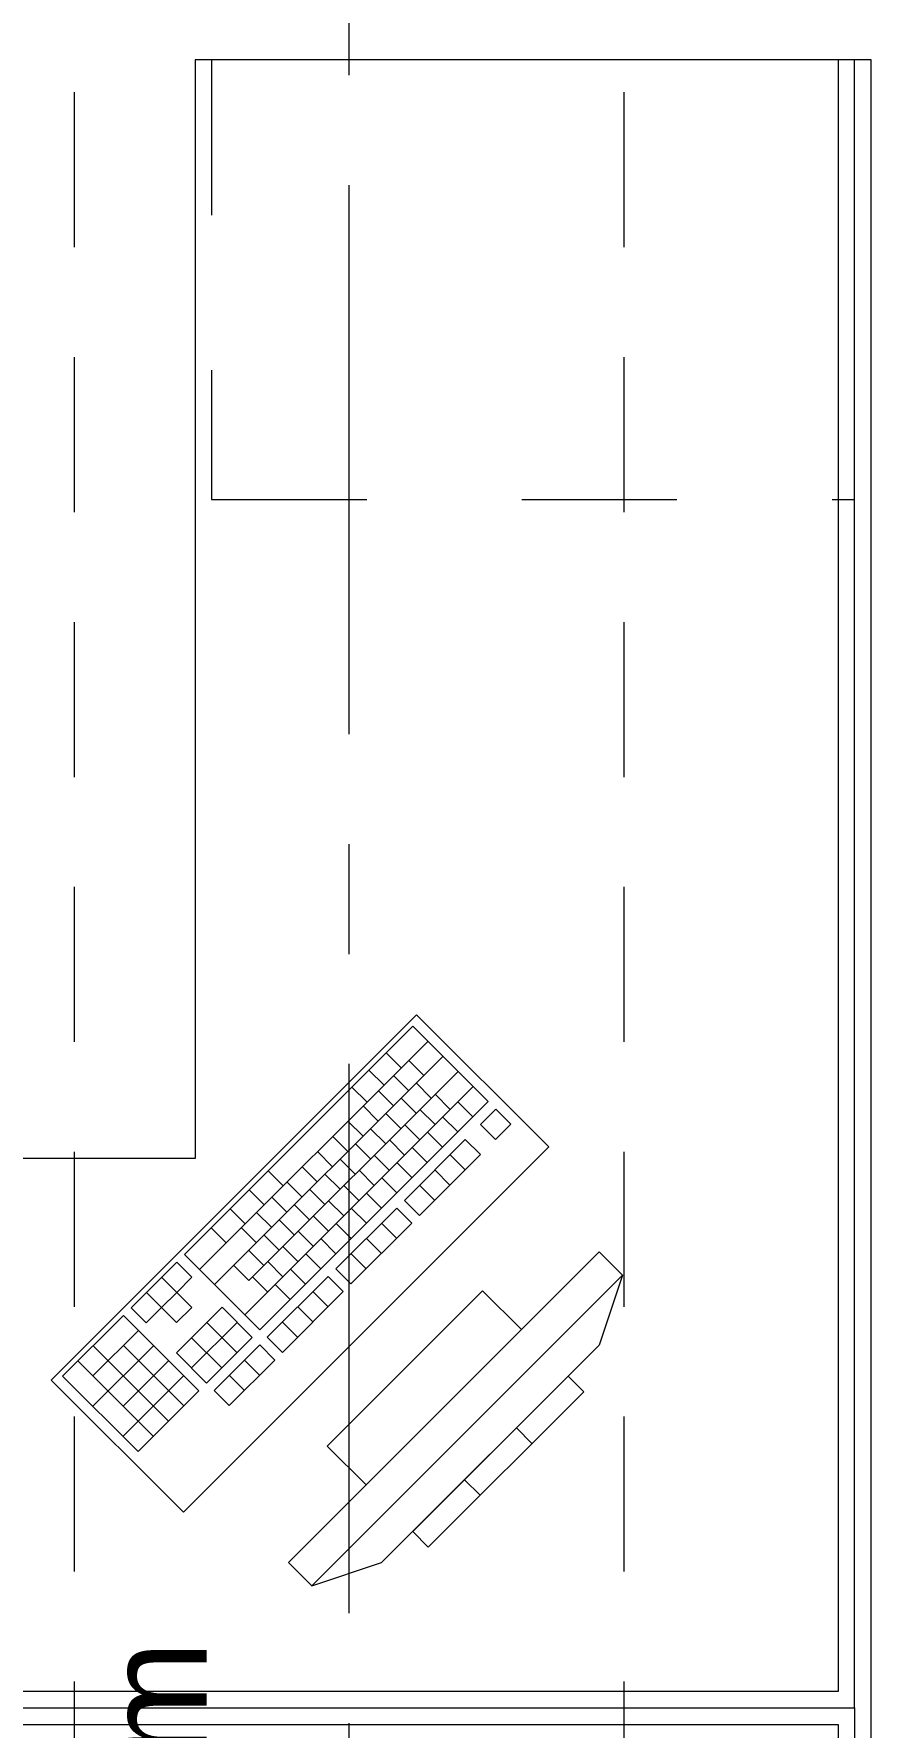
# Model space of a CAD drawing. Header units: inches. Extents: x -38 to 5698, y -33 to 92.
# Drawn here: x 293.533 to 294.295, y 18.946 to 20.488 of the extents above; entities that cross this region are included whole.
import ezdxf

# ---------------------------------------------------------------- set-up
doc = ezdxf.new("R2010")
doc.units = ezdxf.units.IN
doc.header["$MEASUREMENT"] = 0
for name, pattern in [('Hidden Line', [0.195611, 0.141111, -0.0545]), ('Punto & Raya', [0.65, 0.5, -0.075, 0, -0.075]), ('Rayas', [0.282222, 0.141111, -0.141111])]:
    doc.linetypes.add(name, pattern=pattern)
for name, color, linetype in [('02 _ ARQ _ ALB _ Ejes Generales', 7, 'Continuous'), ('08 _ STR _ EXT _ 09 Vigas', 7, 'Continuous'), ('Interior - Mobiliario', 7, 'Continuous'), ('Notas - Etiquetas', 251, 'Continuous')]:
    doc.layers.add(name, color=color, linetype=linetype)
doc.styles.add('Estilo_Generado_4', font='swisse.ttf')

msp = doc.modelspace()

# ---------------------------------------------------------------- linework, layer by layer
at = {"layer": '02 _ ARQ _ ALB _ Ejes Generales', "color": 252, "linetype": 'Punto & Raya', "lineweight": 13}
msp.add_line((293.82, 3.05), (293.82, 44.9), dxfattribs=at)
at = {"layer": '08 _ STR _ EXT _ 09 Vigas', "color": 251, "linetype": 'Hidden Line', "lineweight": 13}
for p, q in [((293.57, 17.4), (293.57, 29.7)), ((294.07, 17.4), (294.07, 29.7))]:
    msp.add_line(p, q, dxfattribs=at)
at = {"layer": 'Interior - Mobiliario', "color": 175, "linetype": 'Rayas', "lineweight": 13}
for p, q in [((293.6947, 20.4638), (293.6947, 20.0638)), ((293.6947, 20.0638), (294.2797, 20.0638))]:
    msp.add_line(p, q, dxfattribs=at)
at = {"layer": 'Interior - Mobiliario', "color": 175, "linetype": 'Continuous', "lineweight": 13}
for p, q in [((294.2947, 20.4638), (294.2647, 20.4638)), ((294.2647, 20.4638), (294.2647, 18.9788)), ((294.2947, 18.9788), (294.2947, 20.4638)), ((293.8777, 19.5842), (293.67, 19.3765)), ((293.9463, 19.5156), (293.8777, 19.5842)), ((293.8914, 19.5705), (293.6837, 19.3628)), ((293.8535, 19.56), (293.8672, 19.5463)), ((293.9052, 19.5568), (293.6974, 19.3491)), ((293.8379, 19.5444), (293.8516, 19.5307)), ((293.8741, 19.5532), (293.8879, 19.5395)), ((293.9326, 19.5294), (293.7249, 19.3217)), ((293.9189, 19.5431), (293.7285, 19.3527)), ((293.8223, 19.5288), (293.8361, 19.5151)), ((293.8603, 19.5393), (293.874, 19.5256)), ((293.8809, 19.5326), (293.8946, 19.5188)), ((293.7386, 19.3079), (293.9463, 19.5156)), ((293.8464, 19.5255), (293.8602, 19.5118)), ((293.8671, 19.5187), (293.8808, 19.505)), ((293.8981, 19.5223), (293.9118, 19.5086)), ((293.9187, 19.5155), (293.9325, 19.5018)), ((293.8326, 19.5117), (293.8463, 19.4979)), ((293.8532, 19.5049), (293.8669, 19.4911)), ((293.8843, 19.5085), (293.898, 19.4947)), ((293.9049, 19.5017), (293.9186, 19.488)), ((293.9532, 19.5088), (293.9393, 19.4949)), ((293.9669, 19.4951), (293.9532, 19.5088)), ((293.8049, 19.484), (293.8186, 19.4702)), ((293.8187, 19.4978), (293.8325, 19.4841)), ((293.8394, 19.491), (293.8531, 19.4773)), ((293.8704, 19.4946), (293.8841, 19.4809)), ((293.891, 19.4878), (293.9048, 19.4741)), ((293.9393, 19.4949), (293.953, 19.4812)), ((293.953, 19.4812), (293.9669, 19.4951)), ((293.7911, 19.4701), (293.8048, 19.4564)), ((293.8255, 19.4772), (293.8392, 19.4635)), ((293.8566, 19.4808), (293.8703, 19.467)), ((293.9255, 19.4811), (293.8701, 19.4257)), ((293.8772, 19.474), (293.8909, 19.4603)), ((293.8838, 19.412), (293.9392, 19.4674)), ((293.9116, 19.4673), (293.9253, 19.4535)), ((293.9392, 19.4674), (293.9255, 19.4811)), ((293.7462, 19.4527), (293.7599, 19.439)), ((293.7772, 19.4563), (293.7909, 19.4425)), ((293.8117, 19.4633), (293.8254, 19.4496)), ((293.8289, 19.4531), (293.8426, 19.4394)), ((293.8427, 19.4669), (293.8564, 19.4532)), ((293.8633, 19.4601), (293.8771, 19.4464)), ((293.8978, 19.4534), (293.9115, 19.4397)), ((293.7634, 19.4424), (293.7771, 19.4287)), ((293.7978, 19.4495), (293.8116, 19.4358)), ((293.815, 19.4392), (293.8287, 19.4255)), ((293.8495, 19.4463), (293.8632, 19.4326)), ((293.8839, 19.4396), (293.8976, 19.4258)), ((293.7289, 19.4354), (293.7426, 19.4216)), ((293.7495, 19.4286), (293.7632, 19.4149)), ((293.7701, 19.4218), (293.7839, 19.4081)), ((293.784, 19.4356), (293.7977, 19.4219)), ((293.8012, 19.4254), (293.8149, 19.4117)), ((293.8357, 19.4324), (293.8494, 19.4187)), ((293.8701, 19.4257), (293.8838, 19.412)), ((293.7116, 19.418), (293.7253, 19.4043)), ((293.7357, 19.4147), (293.7494, 19.401)), ((293.7563, 19.4079), (293.77, 19.3942)), ((293.7873, 19.4115), (293.801, 19.3978)), ((293.8631, 19.4188), (293.8078, 19.3634)), ((293.8218, 19.4186), (293.8355, 19.4049)), ((293.8769, 19.4051), (293.8631, 19.4188)), ((293.6943, 19.4007), (293.708, 19.387)), ((293.7218, 19.4009), (293.7355, 19.3872)), ((293.7425, 19.3941), (293.7562, 19.3804)), ((293.7735, 19.3977), (293.7872, 19.384)), ((293.7941, 19.3909), (293.8078, 19.3772)), ((293.808, 19.4047), (293.8217, 19.391)), ((293.8215, 19.3497), (293.8769, 19.4051)), ((293.8355, 19.3911), (293.8492, 19.3774)), ((293.8493, 19.4049), (293.863, 19.3912)), ((293.67, 19.3765), (293.7386, 19.3079)), ((293.7286, 19.3802), (293.7423, 19.3665)), ((293.7596, 19.3838), (293.7733, 19.3701)), ((294.0474, 19.3789), (293.7646, 19.0961)), ((293.7803, 19.377), (293.794, 19.3633)), ((293.8216, 19.3772), (293.8353, 19.3635)), ((294.0686, 19.3577), (294.0474, 19.3789)), ((293.6631, 19.3696), (293.6216, 19.328)), ((293.6768, 19.3559), (293.6631, 19.3696)), ((293.7148, 19.3664), (293.7285, 19.3527)), ((293.7458, 19.37), (293.7595, 19.3563)), ((293.7664, 19.3632), (293.7801, 19.3495)), ((293.8078, 19.3634), (293.8215, 19.3497)), ((293.6492, 19.3557), (293.663, 19.342)), ((293.663, 19.342), (293.6768, 19.3559)), ((293.7319, 19.3561), (293.7456, 19.3424)), ((293.8008, 19.3565), (293.7454, 19.3011)), ((293.7526, 19.3493), (293.7663, 19.3356)), ((293.7858, 19.0748), (294.0686, 19.3577)), ((293.8145, 19.3428), (293.8008, 19.3565)), ((294.0686, 19.3577), (294.0474, 19.294)), ((293.6354, 19.3419), (293.6491, 19.3282)), ((293.663, 19.342), (293.6491, 19.3282)), ((293.7042, 19.3284), (293.6627, 19.2869)), ((293.6628, 19.3145), (293.6767, 19.3283)), ((293.6767, 19.3283), (293.663, 19.342)), ((293.7317, 19.301), (293.7042, 19.3284)), ((293.7592, 19.2874), (293.8145, 19.3428)), ((293.7731, 19.3288), (293.7869, 19.3151)), ((293.787, 19.3426), (293.8007, 19.3289)), ((293.9413, 19.3435), (293.7999, 19.2021)), ((293.9767, 19.3082), (293.9413, 19.3435)), ((293.6146, 19.3211), (293.5592, 19.2657)), ((293.6832, 19.2525), (293.6146, 19.3211)), ((293.6216, 19.328), (293.6353, 19.3143)), ((293.6353, 19.3143), (293.6491, 19.3282)), ((293.6491, 19.3282), (293.6628, 19.3145)), ((293.718, 19.3147), (293.6764, 19.2732)), ((293.6904, 19.3146), (293.7178, 19.2872)), ((293.7593, 19.3149), (293.773, 19.3012)), ((293.6283, 19.3074), (293.5868, 19.2659)), ((293.6765, 19.3007), (293.704, 19.2733)), ((293.6901, 19.2595), (293.7317, 19.301)), ((293.7454, 19.3011), (293.7592, 19.2874)), ((293.8353, 19.1668), (293.9767, 19.3082)), ((293.6421, 19.2937), (293.5867, 19.2383)), ((293.5869, 19.2934), (293.6555, 19.2249)), ((293.6145, 19.2936), (293.6694, 19.2387)), ((293.6627, 19.2869), (293.6901, 19.2595)), ((293.7385, 19.2942), (293.697, 19.2526)), ((293.7522, 19.2804), (293.7385, 19.2942)), ((294.0474, 19.294), (293.8494, 19.0961)), ((293.5731, 19.2796), (293.6417, 19.211)), ((293.6558, 19.28), (293.6142, 19.2384)), ((293.7107, 19.2389), (293.7522, 19.2804)), ((293.7247, 19.2803), (293.7384, 19.2666)), ((293.5592, 19.2657), (293.6278, 19.1972)), ((293.6695, 19.2663), (293.6141, 19.2109)), ((293.6278, 19.1972), (293.6832, 19.2525)), ((293.697, 19.2526), (293.7107, 19.2389)), ((293.7108, 19.2665), (293.7245, 19.2527)), ((294.0191, 19.2658), (293.8777, 19.1243)), ((293.8918, 19.1102), (294.0333, 19.2516)), ((294.0333, 19.2516), (294.0191, 19.2658)), ((293.972, 19.2186), (293.9861, 19.2045)), ((293.7999, 19.2021), (293.8353, 19.1668)), ((293.9248, 19.1715), (293.939, 19.1573)), ((293.8777, 19.1243), (293.8918, 19.1102)), ((293.7646, 19.0961), (293.7858, 19.0748)), ((293.7858, 19.0748), (293.8494, 19.0961)), ((294.2647, 18.9788), (292.9797, 18.9788)), ((294.2947, 18.9488), (294.2947, 18.9788)), ((292.9797, 18.9488), (294.2647, 18.9488)), ((294.2647, 18.9488), (294.2647, 17.4638)), ((294.2947, 17.4638), (294.2947, 18.9488))]:
    msp.add_line(p, q, dxfattribs=at)
at = {"layer": 'Interior - Mobiliario', "color": 175, "linetype": 'Continuous', "lineweight": 13, "flags": 128}
for points in [[(294.2797, 18.9638), (294.2797, 20.4638), (293.6797, 20.4638), (293.6797, 19.4638), (292.9797, 19.4638), (292.9797, 18.9638)], [(294.0014, 19.4744), (293.8812, 19.5946), (293.5489, 19.2622), (293.6691, 19.142)], [(294.2797, 18.9638), (294.2797, 17.4638), (293.6797, 17.4638), (293.6797, 18.4638), (292.9797, 18.4638), (292.9797, 18.9638)]]:
    msp.add_lwpolyline(points, close=True, dxfattribs=at)

# ---------------------------------------------------------------- texts
at = {"layer": 'Notas - Etiquetas', "color": 8, "linetype": 'Continuous', "lineweight": 13, "insert": (293.5976, 17.7465), "char_height": 0.0925, "attachment_point": 1, "rotation": 90, "style": 'Estilo_Generado_4'}
msp.add_mtext('\\A1;{\\pql;\\fSwis721 Ex BT|b0|i0|c0|p34;VIGA-103\\fSwis721 Ex BT|b0|i0|c0|p34; \\fSwis721 Ex BT|b0|i0|c0|p34;0.90\\fSwis721 Ex BT|b0|i0|c0|p34;x\\fSwis721 Ex BT|b0|i0|c0|p34;0.50\\fSwis721 Ex BT|b0|i0|c0|p34;m}', dxfattribs=at)

doc.saveas('drawing.dxf')
